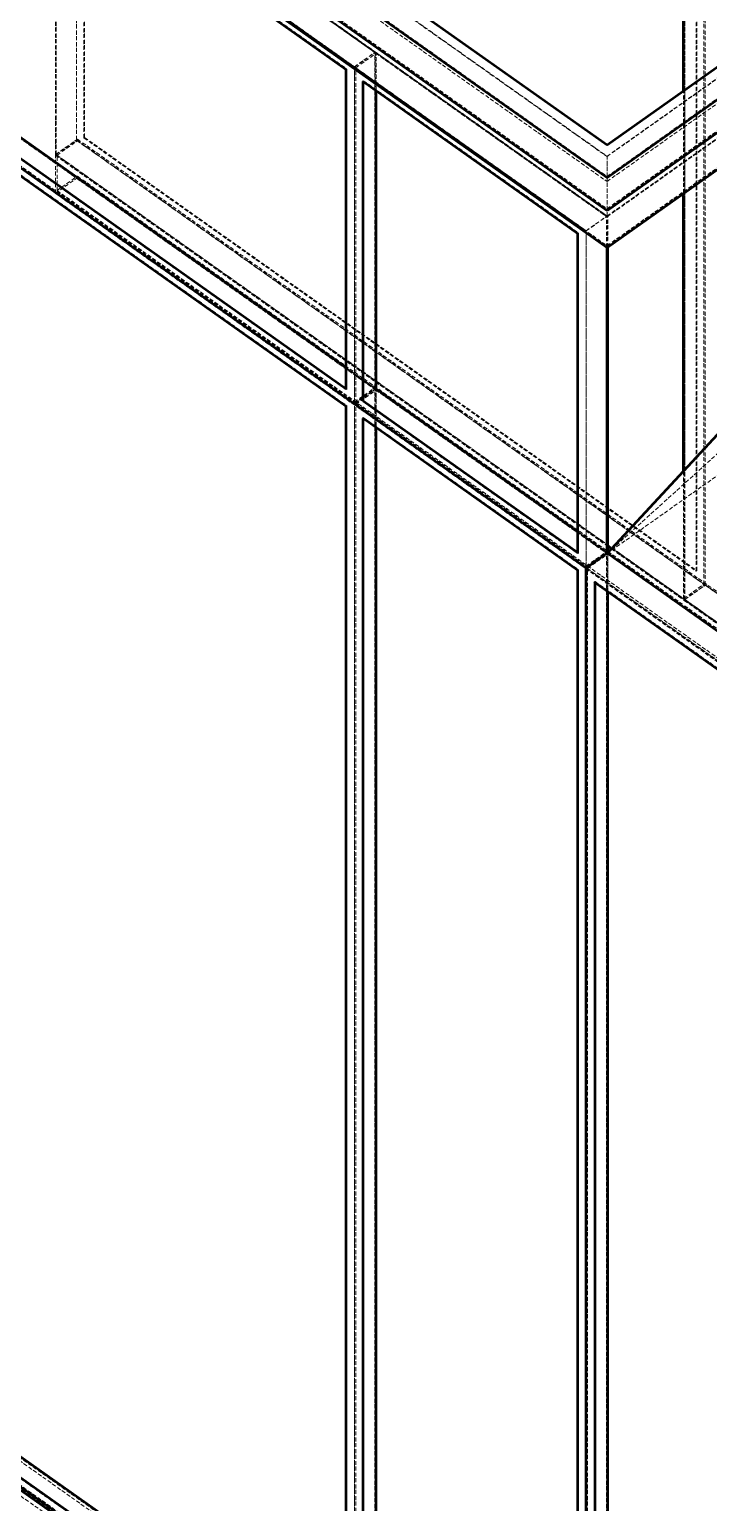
# Model space of a CAD drawing. Header units: millimetres. Extents: x 589 to 12190, y 300 to 8700.
# Drawn here: x 1508 to 2161, y 1426 to 2841 of the extents above; entities that cross this region are included whole.
import ezdxf

# ---------------------------------------------------------------- set-up
doc = ezdxf.new("R2010")
doc.units = ezdxf.units.MM
doc.linetypes.add('Hidden', pattern=[15, 5, -3, 5, -2])
for name, color, linetype, lineweight in [('Default', 7, 'Continuous', 50), ('Edges', 7, 'Hidden', 15), ('HiddenEdges', 2, 'Hidden', 15), ('HiddenSilhouettes', 2, 'Hidden', 15), ('Silhouettes', 7, 'Continuous', 50)]:
    doc.layers.add(name, color=color, linetype=linetype, lineweight=lineweight)

# ---------------------------------------------------------------- blocks, each defined once
blk = doc.blocks.new('Isometric')
at = {"layer": 'Edges'}
for points in [[(-1895, 1580.5), (70.7, 190.5)], [(-1842.7, 1533.1), (70.7, 180.1)], [(70.7, 190.5), (1329.4, 1080.5)], [(70.7, 180.1), (1277, 1033.1)], [(70.7, 143.1), (1329.4, 1033.1)], [(169.7, 342.3), (169.7, 719.3)], [(170.6, 342.9), (170.6, 719.9)], [(-253.1, -59.4), (-253.1, 370)], [(-242.5, -56.2), (-242.5, 353.9)], [(70.7, 230.5), (70.7, 257.3)], [(169.7, -144.5), (169.7, 211)], [(70.7, 188.4), (70.7, 190.5)], [(70.7, 180.1), (70.7, 188.4)], [(71.2, -250.7), (554.6, 185.9)], [(43.8, -269.4), (43.8, 160)], [(70.7, 141), (70.7, 143.1)], [(-242.5, -56.2), (-241.7, -55.6)], [(-242.5, -56.2), (33.2, -251.2)], [(-241.7, -51.6), (-225.4, -40.1)], [(-242.5, -1746.2), (-242.5, -77.5)], [(71.6, -240.1), (77.3, -244.1)], [(71.6, -240.9), (76.8, -244.6)], [(54.4, -1956.2), (54.4, -287.5)], [(-1866.8, -610.3), (636.4, -2380.3)], [(-1048.6, -1176.2), (-263.8, -1731.2)]]:
    blk.add_lwpolyline(points, dxfattribs=at)
for points in [[(-1895, 1533.1, 0), (70.7, 143.1, 0)], [(70.7, 257.3, 0), (1272.8, 1107.3, 0)], [(-1048.6, 513.8, 0), (-263.8, -41.2, 0)], [(-226.3, 467.3, 0), (70.7, 257.3, 0)], [(170.6, -143.6, 0), (170.6, 211.6, 0)], [(-253.1, -1749.3, 0), (-253.1, -59.4, 0)], [(70.7, -250.4, 0), (70.7, -154.4, 0)], [(43.8, -269.4, 0), (609.5, -669.4, 0)]]:
    blk.add_polyline3d(points, dxfattribs=at)
at = {"layer": 'HiddenEdges'}
for points in [[(-609.5, 278.3), (-609.5, 1966.6)], [(-635.5, 259.4), (-635.5, 1949.4)], [(-599.8, 281.2), (-599.8, 1949.9)], [(170.6, -310.6), (170.6, 1379.4)], [(186, -273.2), (186, 1395.5)], [(-1032.4, 960.1), (-226.3, 390.1)], [(-1059.2, 942), (-253.1, 372)], [(-1047.8, 924.5), (-262.9, 369.5)], [(-1032.4, 529.6), (-226.3, -40.4)], [(-1057.5, 509.8), (-253.1, -59)], [(-1047.8, 493.1), (-262.9, -61.9)], [(-224.6, 440.5), (70.7, 231.7)], [(-253.1, 372.3), (-227.1, 390.7)], [(-227.1, -38.9), (-227.1, 390.7)], [(-226.3, 390.1), (70.7, 180.1)], [(-225.4, -40.6), (-225.4, 390.7)], [(-263.8, 368.9), (-262.9, 369.5)], [(-262.9, -40.6), (-262.9, 369.5)], [(-253.1, -57.3), (-253.1, 372.3)], [(-253.1, 370), (-253.1, 372)], [(-253.1, 372), (43.8, 162)], [(170.6, 211.6), (170.6, 342.9)], [(-635.5, 259.9), (-609.5, 278.3)], [(-634.3, 259), (-608.1, 277.5)], [(-609.5, 278.7), (196.6, -291.3)], [(-608.1, 277.5), (-608.1, 279.7)], [(-599.8, 281.2), (-598.9, 281.8)], [(-599.8, 281.2), (185.1, -273.8)], [(-636.4, 259.7), (71.6, -240.9)], [(-636.4, 258.8), (-635.5, 259.4)], [(-635.5, 259.9), (71.6, -240.1)], [(-635.5, 259.4), (170.6, -310.6)], [(70.7, 231.7), (70.7, 257.7)], [(-608.1, 230.2), (-608.1, 232.3)], [(70.7, 181), (70.7, 230.5)], [(70.7, 188.4), (70.7, 225.4)], [(43.8, 162), (70.7, 181)], [(69.9, -248.9), (69.9, 180.7)], [(70.7, 180.1), (71.6, 180.7)], [(33.2, 158.9), (34.1, 159.5)], [(34.1, -250.6), (34.1, 159.5)], [(43.8, -267.3), (43.8, 162.3)], [(43.8, 160), (43.8, 162)], [(-253.1, -59), (-227.1, -40.6)], [(-226.3, -40.4), (70.7, -250.4)], [(-225.4, -1730.6), (-225.4, -40.6)], [(-225.4, -40.6), (71.6, -250.6)], [(-225.4, -41.8), (69.9, -250.6)], [(-262.9, -1730.6), (-262.9, -61.9)], [(-253.1, -1747.3), (-253.1, -59)], [(169.7, -310.3), (169.7, -144.5)], [(170.6, -310.1), (170.6, -143.6)], [(76.8, -244.6), (710.6, -692.8)], [(43.8, -269), (69.9, -250.6)], [(69.9, -1938.9), (69.9, -250.6)], [(70.7, -251.2), (70.7, -250.4)], [(70.7, -251.2), (71.2, -250.7)], [(70.7, -251.2), (636.4, -651.2)], [(71.6, -251.8), (635.5, -650.6)], [(33.2, -272.5), (34.1, -271.9)], [(34.1, -1940.6), (34.1, -271.9)], [(45.5, -270.2), (609.5, -669)], [(55.3, -286.9), (599.8, -671.9)], [(170.6, -310.1), (196.6, -291.7)], [(196.6, -291.7), (1001, -860.5)], [(169.7, -311.2), (169.7, -308.8)], [(-1838.5, -639.8), (636.4, -2389.8)]]:
    blk.add_lwpolyline(points, dxfattribs=at)
for points in [[(-609.5, 278.7, 0), (-609.5, 1968.6, 0)], [(-1838.5, 1531, 0), (70.7, 181, 0)], [(196.6, -291.7, 0), (196.6, 1396.6, 0)], [(70.7, 257.7, 0), (1271.1, 1106.5, 0)], [(70.7, 271.5, 0), (1251.6, 1106.5, 0)], [(70.7, 231.7, 0), (1271.1, 1080.5, 0)], [(70.7, 181, 0), (1272.8, 1031, 0)], [(-1031.5, 959.5, 0), (-227.1, 390.7, 0)], [(-1057.5, 941.1, 0), (-253.1, 372.3, 0)], [(-635.5, 259.9, 0), (-635.5, 771.7, 0)], [(70.7, -251.2, 0), (1272.8, 598.8, 0)], [(-1032.4, 528.8, 0), (-226.3, -41.2, 0)], [(-1031.5, 528.2, 0), (-227.1, -40.6, 0)], [(-224.6, 466.5, 0), (70.7, 257.7, 0)], [(-205.1, 466.5, 0), (70.7, 271.5, 0)], [(-253.1, 372, 0), (-226.3, 391, 0)], [(-225.4, 389.5, 0), (69.9, 180.7, 0)], [(-251.4, 371.1, 0), (43.8, 162.3, 0)], [(-241.7, 354.5, 0), (34.1, 159.5, 0)], [(169.7, 211, 0), (169.7, 342.3, 0)], [(-636.4, 259.7, 0), (-609.5, 278.7, 0)], [(-609.5, 278.3, 0), (194.9, -290.5, 0)], [(-608.1, 277.5, 0), (1895, -1492.5, 0)], [(70.7, 271.5, 0), (70.7, 272.3, 0)], [(-634.3, 213.8, 0), (-634.3, 259, 0)], [(-634.3, 259, 0), (1842.7, -1492.5, 0)], [(-636.4, 210.2, 0), (-608.1, 230.2, 0)], [(-608.1, 230.2, 0), (1895, -1539.8, 0)], [(43.8, 162.3, 0), (69.9, 180.7, 0)], [(-251.4, -58.5, 0), (-241.7, -51.6, 0)], [(-227.1, -1728.9, 0), (-227.1, -40.6, 0)], [(-226.3, -41.2, 0), (-225.4, -40.6, 0)], [(-226.3, -41.2, 0), (70.7, -251.2, 0)], [(-263.8, -62.5, 0), (-262.9, -61.9, 0)], [(-251.4, -60.2, 0), (43.8, -269, 0)], [(-241.7, -76.9, 0), (34.1, -271.9, 0)], [(77.3, -244.1, 0), (168.9, -308.9, 0)], [(70.7, -251.2, 0), (71.6, -250.6, 0)], [(43.8, -1957.3, 0), (43.8, -269, 0)], [(196.6, -291.3, 0), (1002.7, -861.3, 0)], [(170.6, -310.1, 0), (975, -878.9, 0)], [(170.6, -310.6, 0), (976.7, -880.6, 0)], [(-1032.4, -1160.3, 0), (-226.3, -1730.3, 0)], [(-1031.5, -1160.6, 0), (-225.4, -1730.6, 0)]]:
    blk.add_polyline3d(points, dxfattribs=at)
at = {"layer": 'HiddenSilhouettes'}
for points in [[(-598.9, 281.8), (-598.9, 1950.5)], [(194.9, -290.5), (194.9, 1397.8)], [(185.1, -273.8), (185.1, 1394.9)], [(70.7, 225.4), (1277, 1078.4)], [(-1032.4, 961), (-226.3, 391)], [(-1031.5, 960.7), (-225.4, 390.7)], [(-1057.5, 511.5), (-253.1, -57.3)], [(-251.4, 371.1), (-225.4, 389.5)], [(-226.3, 308.8), (-226.3, 391)], [(-226.3, 391), (70.7, 181)], [(-226.3, 390.1), (-225.4, 390.7)], [(-225.4, 390.7), (71.6, 180.7)], [(-225.4, 341.8), (-225.4, 389.5)], [(-251.4, -58.5), (-251.4, 371.1)], [(-242.5, 353.9), (-241.7, 354.5)], [(-241.7, 353.3), (-241.7, 354.5)], [(168.9, 210.4), (168.9, 341.7)], [(-636.4, 258.8), (-636.4, 308.8)], [(-636.4, 259.7), (-608.1, 279.7)], [(-608.1, 279.7), (1839.3, -1450.9)], [(-598.9, 281.8), (186, -273.2)], [(-636.4, 210.2), (-636.4, 259.7)], [(-636.4, 258.8), (71.6, -241.8)], [(-608.1, 232.3), (1863, -1515.1)], [(-636.4, 210.2), (663.3, -708.8)], [(-634.3, 213.8), (1842.7, -1537.7)], [(70.7, 141), (70.7, 181)], [(71.6, 141.6), (71.6, 180.7)], [(-263.8, -13), (-227.1, -38.9)], [(-226.3, -40.4), (-226.3, 0)], [(-263.8, -40), (-262.9, -40.6)], [(-263.8, -41.2), (-262.9, -40.6)], [(-253.1, -57.3), (-227.1, -38.9)], [(-251.4, -60.2), (-225.4, -41.8)], [(-225.4, -89.6), (-225.4, -41.8)], [(-251.4, -1748.5), (-251.4, -60.2)], [(-241.7, -78.1), (-241.7, -76.9)], [(76.3, -245.2), (169.7, -311.2)], [(33.2, -250), (34.1, -250.6)], [(33.2, -251.2), (34.1, -250.6)], [(43.8, -267.3), (69.9, -248.9)], [(45.5, -270.2), (71.6, -251.8)], [(70.7, -1940.3), (70.7, -250.4)], [(70.7, -251.2), (71.2, -250.7)], [(71.6, -308.8), (71.6, -250.6)], [(45.5, -1958.5), (45.5, -270.2)], [(54.4, -287.5), (55.3, -286.9)], [(55.3, -288.1), (55.3, -286.9)], [(169.7, -310.3), (196.6, -291.3)], [(169.7, -310.3), (236.9, -357.8)], [(169.7, -311.2), (975.8, -881.2)], [(-1840.6, -594), (636.4, -2345.5)]]:
    blk.add_lwpolyline(points, dxfattribs=at)
for points in [[(-1842.7, 1578.4, 0), (70.7, 225.4, 0)], [(-636.4, 259.7, 0), (-636.4, 772.3, 0)], [(-1031.5, 529.4, 0), (-225.4, -40.6, 0)], [(-226.3, -41.2, 0), (-226.3, 308.8, 0)], [(-634.3, 213.8, 0), (-608.1, 232.3, 0)], [(-253.1, -59.4, 0), (-226.3, -40.4, 0)], [(-226.3, -1730.3, 0), (-226.3, -40.4, 0)], [(-251.4, -58.5, 0), (43.8, -267.3, 0)], [(-242.5, -77.5, 0), (-241.7, -76.9, 0)], [(168.9, -308.9, 0), (168.9, -145.4, 0)], [(33.2, -223, 0), (69.9, -248.9, 0)], [(71.6, -250.6, 0), (71.6, -250.3, 0)], [(71.6, -250.6, 0), (637.2, -650.6, 0)], [(71.6, -299.6, 0), (71.6, -251.8, 0)], [(185.1, -273.8, 0), (186, -273.2, 0)], [(168.9, -308.9, 0), (194.9, -290.5, 0)], [(169.7, -311.2, 0), (170.6, -310.6, 0)], [(-1838.5, -590.3, 0), (636.4, -2340.3, 0)], [(-1032.4, -1161.2, 0), (-226.3, -1731.2, 0)], [(-1057.5, -1178.5, 0), (-253.1, -1747.3, 0)]]:
    blk.add_polyline3d(points, dxfattribs=at)
at = {"layer": 'Silhouettes'}
for points in [[(-1895, 1578.4), (70.7, 188.4)], [(70.7, 272.3), (1251.6, 1107.3)], [(70.7, 188.4), (1329.4, 1078.4)], [(70.7, 141), (1329.4, 1031)], [(-1048.6, 923.9), (-263.8, 368.9)], [(168.9, 341.7), (168.9, 718.7)], [(-1059.2, 510.6), (-253.1, -59.4)], [(-1047.8, 514.4), (-263.8, -40)], [(-1048.6, 492.5), (-263.8, -62.5)], [(-205.1, 467.3), (70.7, 272.3)], [(-236.9, 448), (70.7, 230.5)], [(-226.3, 440.5), (-118.4, 364.2)], [(-263.8, -41.2), (-263.8, 368.9)], [(-242.5, 353.9), (33.2, 158.9)], [(-241.7, -55.6), (-241.7, 353.3)], [(70.7, -250.4), (70.7, 141)], [(-225.4, -40.1), (33.2, -223)], [(-263.8, -1731.2), (-263.8, -62.5)], [(-253.1, -59.4), (43.8, -269.4)], [(-241.7, -1745.6), (-241.7, -78.1)], [(-225.4, -1730.1), (-225.4, -89.6)], [(71.6, -241.8), (76.3, -245.2)], [(33.2, -1941.2), (33.2, -272.5)], [(43.8, -1959.3), (43.8, -269.4)], [(54.4, -287.5), (598.9, -672.5)], [(55.3, -1955.6), (55.3, -288.1)], [(-1031.5, -1160.1), (-263.8, -1703)], [(-1059.2, -1179.3), (-253.1, -1749.3)], [(-1047.8, -1175.6), (-263.8, -1730)]]:
    blk.add_lwpolyline(points, dxfattribs=at)
for points in [[(-1895, 1531, 0), (70.7, 141, 0)], [(70.7, 230.5, 0), (1272.8, 1080.5, 0)], [(-1031.5, 529.9, 0), (-263.8, -13, 0)], [(-225.4, -40.1, 0), (-225.4, 341.8, 0)], [(71.2, -250.7, 0), (619.7, 340.6, 0)], [(168.9, -145.4, 0), (168.9, 210.4, 0)], [(33.2, -251.2, 0), (33.2, 158.9, 0)], [(71.6, -250.3, 0), (71.6, 141.6, 0)], [(-241.7, -55.6, 0), (33.2, -250, 0)], [(-242.5, -77.5, 0), (33.2, -272.5, 0)], [(43.8, -269.4, 0), (70.7, -250.4, 0)], [(70.7, -250.4, 0), (636.4, -650.4, 0)], [(71.6, -1940.1, 0), (71.6, -299.6, 0)], [(-1866.8, -612.5, 0), (636.4, -2382.5, 0)]]:
    blk.add_polyline3d(points, dxfattribs=at)
blk.add_polyline3d([(70.7, -250.4, 0)], close=True, dxfattribs=at)

msp = doc.modelspace()

# ---------------------------------------------------------------- block references
at = {"layer": 'Default', "xscale": 0.75, "yscale": 0.75, "zscale": 0.75}
msp.add_blockref('Isometric', (2010, 2526), dxfattribs=at)

doc.saveas('drawing.dxf')
